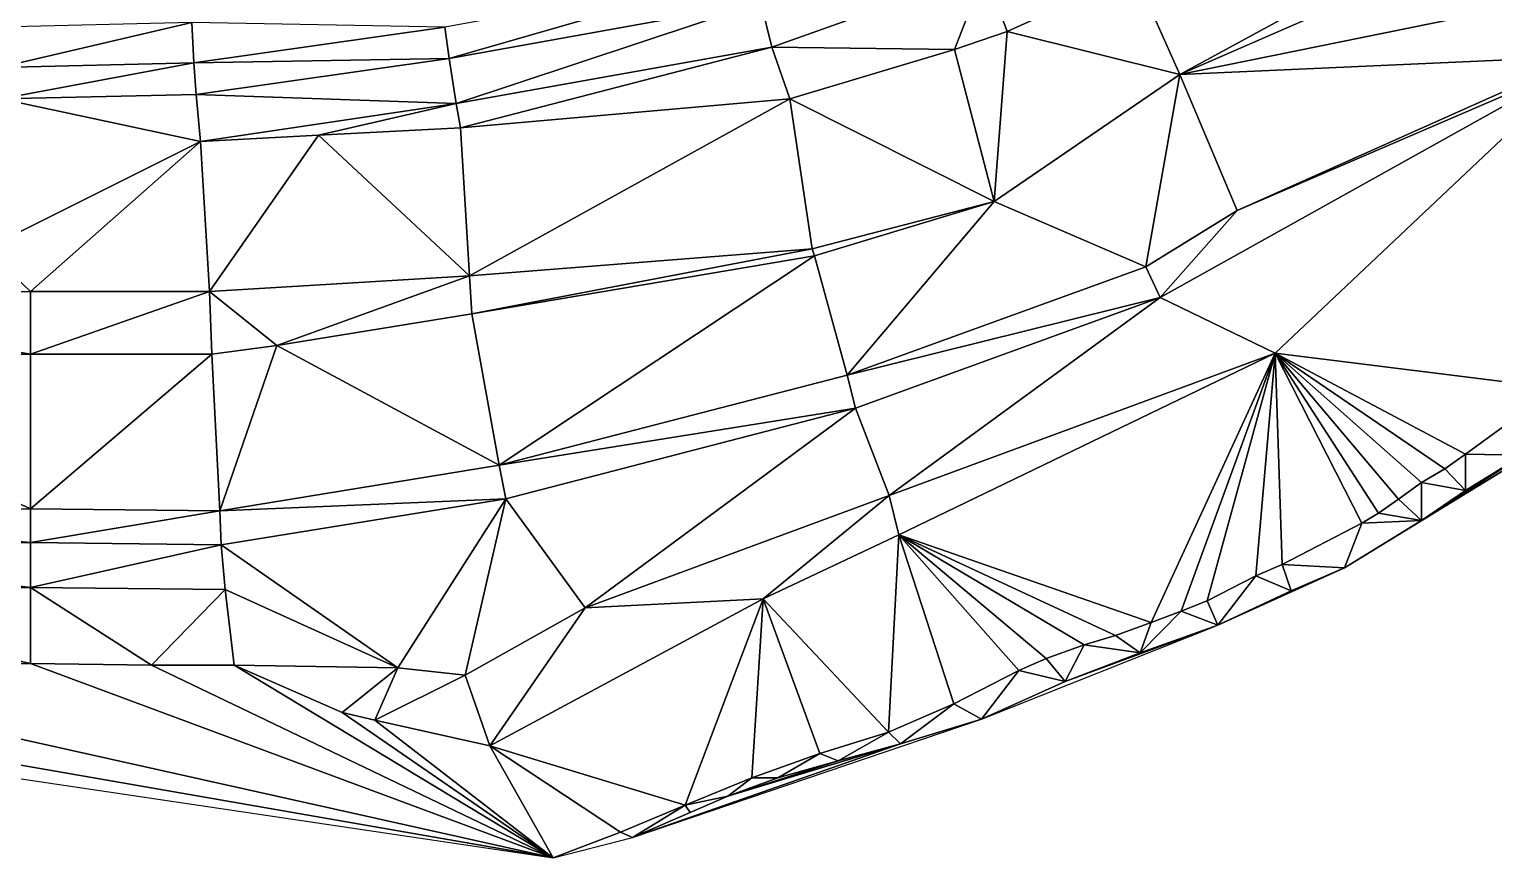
# Model space of a CAD drawing. Header units: millimetres. Extents: x 279405 to 280904, y 534349 to 535918.
# Drawn here: x 280201.2 to 280528.1, y 534349.2 to 534534 of the extents above; entities that cross this region are included whole.
import ezdxf

# ---------------------------------------------------------------- set-up
doc = ezdxf.new("R2010")
doc.units = ezdxf.units.MM
doc.layers.add('Карьер_конец_отработки', color=1, linetype='Continuous')

msp = doc.modelspace()

# ---------------------------------------------------------------- linework, layer by layer
at = {"layer": 'Карьер_конец_отработки', "color": 21, "true_color": 0xff914f}
for points in [[(280458.030751, 534523.905033, 77.999998), (280530.24706, 534563.234867, 77.999998), (280447.999989, 534546.500004, 77.999998), (280458.030751, 534523.905033, 77.999998)], [(280533.174062, 534556.757999, 84.57), (280530.24706, 534563.234867, 77.999998), (280458.030751, 534523.905033, 77.999998), (280533.174062, 534556.757999, 84.57)], [(280533.174062, 534556.757999, 84.57), (280458.030751, 534523.905033, 77.999998), (280585.999989, 534550.000004, 88), (280533.174062, 534556.757999, 84.57)], [(280547.83373, 534527.963993, 84.57), (280585.999989, 534550.000004, 88), (280458.030751, 534523.905033, 77.999998), (280547.83373, 534527.963993, 84.57)], [(280294.999989, 534527.500004, 63.999998), (280362.499989, 534547.000004, 51.999998), (280293.999989, 534534.500004, 51.999998), (280294.999989, 534527.500004, 63.999998)], [(280364.499989, 534540.000004, 63.999998), (280362.499989, 534547.000004, 51.999998), (280294.999989, 534527.500004, 63.999998), (280364.499989, 534540.000004, 63.999998)], [(280366.999989, 534530.000004, 63.999998), (280414.499989, 534547.000004, 63.999998), (280364.499989, 534540.000004, 63.999998), (280366.999989, 534530.000004, 63.999998)], [(280407.796987, 534529.539127, 77.999998), (280414.499989, 534547.000004, 63.999998), (280366.999989, 534530.000004, 63.999998), (280407.796987, 534529.539127, 77.999998)], [(280419.499989, 534533.500004, 77.999998), (280414.499989, 534547.000004, 63.999998), (280407.796987, 534529.539127, 77.999998), (280419.499989, 534533.500004, 77.999998)], [(280419.499989, 534533.500004, 77.999998), (280447.999989, 534546.500004, 77.999998), (280414.499989, 534547.000004, 63.999998), (280419.499989, 534533.500004, 77.999998)], [(280458.030751, 534523.905033, 77.999998), (280447.999989, 534546.500004, 77.999998), (280419.499989, 534533.500004, 77.999998), (280458.030751, 534523.905033, 77.999998)], [(280296.499989, 534517.500004, 63.999998), (280364.499989, 534540.000004, 63.999998), (280294.999989, 534527.500004, 63.999998), (280296.499989, 534517.500004, 63.999998)], [(280366.999989, 534530.000004, 63.999998), (280364.499989, 534540.000004, 63.999998), (280296.499989, 534517.500004, 63.999998), (280366.999989, 534530.000004, 63.999998)], [(280194.499989, 534525.500004, 51.999998), (280237.499989, 534535.500004, 51.999998), (280194.499989, 534534.500004, 51.999998), (280194.499989, 534525.500004, 51.999998)], [(280237.999989, 534526.500004, 51.999998), (280237.499989, 534535.500004, 51.999998), (280194.499989, 534525.500004, 51.999998), (280237.999989, 534526.500004, 51.999998)], [(280237.999989, 534526.500004, 51.999998), (280293.999989, 534534.500004, 51.999998), (280237.499989, 534535.500004, 51.999998), (280237.999989, 534526.500004, 51.999998)], [(280294.999989, 534527.500004, 63.999998), (280293.999989, 534534.500004, 51.999998), (280237.999989, 534526.500004, 51.999998), (280294.999989, 534527.500004, 63.999998)], [(280416.655812, 534495.581241, 77.999998), (280419.499989, 534533.500004, 77.999998), (280407.796987, 534529.539127, 77.999998), (280416.655812, 534495.581241, 77.999998)], [(280458.030751, 534523.905033, 77.999998), (280419.499989, 534533.500004, 77.999998), (280416.655812, 534495.581241, 77.999998), (280458.030751, 534523.905033, 77.999998)], [(280297.499989, 534512.000004, 68.81), (280366.999989, 534530.000004, 63.999998), (280296.499989, 534517.500004, 63.999998), (280297.499989, 534512.000004, 68.81)], [(280370.999989, 534518.500004, 74.749998), (280366.999989, 534530.000004, 63.999998), (280297.499989, 534512.000004, 68.81), (280370.999989, 534518.500004, 74.749998)], [(280370.999989, 534518.500004, 74.749998), (280407.796987, 534529.539127, 77.999998), (280366.999989, 534530.000004, 63.999998), (280370.999989, 534518.500004, 74.749998)], [(280416.655812, 534495.581241, 77.999998), (280407.796987, 534529.539127, 77.999998), (280370.999989, 534518.500004, 74.749998), (280416.655812, 534495.581241, 77.999998)], [(280470.854848, 534493.609012, 77.999998), (280547.83373, 534527.963993, 84.57), (280458.030751, 534523.905033, 77.999998), (280470.854848, 534493.609012, 77.999998)], [(280548.499989, 534527.000004, 88), (280547.83373, 534527.963993, 84.57), (280470.854848, 534493.609012, 77.999998), (280548.499989, 534527.000004, 88)], [(280194.999989, 534518.500004, 63.999998), (280237.999989, 534526.500004, 51.999998), (280194.499989, 534525.500004, 51.999998), (280194.999989, 534518.500004, 63.999998)], [(280238.499989, 534519.500004, 63.999998), (280237.999989, 534526.500004, 51.999998), (280194.999989, 534518.500004, 63.999998), (280238.499989, 534519.500004, 63.999998)], [(280238.499989, 534519.500004, 63.999998), (280294.999989, 534527.500004, 63.999998), (280237.999989, 534526.500004, 51.999998), (280238.499989, 534519.500004, 63.999998)], [(280296.499989, 534517.500004, 63.999998), (280294.999989, 534527.500004, 63.999998), (280238.499989, 534519.500004, 63.999998), (280296.499989, 534517.500004, 63.999998)], [(280479.34203, 534461.729313, 88), (280548.499989, 534527.000004, 88), (280453.659902, 534474.154361, 88), (280479.34203, 534461.729313, 88)], [(280548.499989, 534527.000004, 88), (280470.854848, 534493.609012, 77.999998), (280453.659902, 534474.154361, 88), (280548.499989, 534527.000004, 88)], [(280542.073964, 534453.941837, 87.107313), (280548.499989, 534527.000004, 88), (280479.34203, 534461.729313, 88), (280542.073964, 534453.941837, 87.107313)], [(280450.446401, 534481.041507, 77.999998), (280458.030751, 534523.905033, 77.999998), (280416.655812, 534495.581241, 77.999998), (280450.446401, 534481.041507, 77.999998)], [(280470.854848, 534493.609012, 77.999998), (280458.030751, 534523.905033, 77.999998), (280450.446401, 534481.041507, 77.999998), (280470.854848, 534493.609012, 77.999998)], [(280239.499989, 534509.000004, 63.999998), (280194.999989, 534518.500004, 63.999998), (280191.499989, 534485.000004, 63.999998), (280239.499989, 534509.000004, 63.999998)], [(280239.499989, 534509.000004, 63.999998), (280238.499989, 534519.500004, 63.999998), (280194.999989, 534518.500004, 63.999998), (280239.499989, 534509.000004, 63.999998)], [(280239.499989, 534509.000004, 63.999998), (280296.499989, 534517.500004, 63.999998), (280238.499989, 534519.500004, 63.999998), (280239.499989, 534509.000004, 63.999998)], [(280299.499989, 534479.000004, 68.81), (280370.999989, 534518.500004, 74.749998), (280297.499989, 534512.000004, 68.81), (280299.499989, 534479.000004, 68.81)], [(280375.999989, 534485.000004, 74.749998), (280370.999989, 534518.500004, 74.749998), (280299.499989, 534479.000004, 68.81), (280375.999989, 534485.000004, 74.749998)], [(280375.999989, 534485.000004, 74.749998), (280416.655812, 534495.581241, 77.999998), (280370.999989, 534518.500004, 74.749998), (280375.999989, 534485.000004, 74.749998)], [(280265.831838, 534510.362003, 66.183725), (280296.499989, 534517.500004, 63.999998), (280239.499989, 534509.000004, 63.999998), (280265.831838, 534510.362003, 66.183725)], [(280297.499989, 534512.000004, 68.81), (280296.499989, 534517.500004, 63.999998), (280265.831838, 534510.362003, 66.183725), (280297.499989, 534512.000004, 68.81)], [(280299.499989, 534479.000004, 68.81), (280297.499989, 534512.000004, 68.81), (280265.831838, 534510.362003, 66.183725), (280299.499989, 534479.000004, 68.81)], [(280201.499989, 534475.500004, 63.999998), (280239.499989, 534509.000004, 63.999998), (280191.499989, 534485.000004, 63.999998), (280201.499989, 534475.500004, 63.999998)], [(280241.499989, 534475.500004, 63.999998), (280239.499989, 534509.000004, 63.999998), (280201.499989, 534475.500004, 63.999998), (280241.499989, 534475.500004, 63.999998)], [(280241.499989, 534475.500004, 63.999998), (280265.831838, 534510.362003, 66.183725), (280239.499989, 534509.000004, 63.999998), (280241.499989, 534475.500004, 63.999998)], [(280299.499989, 534479.000004, 68.81), (280265.831838, 534510.362003, 66.183725), (280241.499989, 534475.500004, 63.999998), (280299.499989, 534479.000004, 68.81)], [(280376.499989, 534483.500004, 77.999998), (280416.655812, 534495.581241, 77.999998), (280375.999989, 534485.000004, 74.749998), (280376.499989, 534483.500004, 77.999998)], [(280383.785024, 534456.860904, 77.999998), (280416.655812, 534495.581241, 77.999998), (280376.499989, 534483.500004, 77.999998), (280383.785024, 534456.860904, 77.999998)], [(280450.446401, 534481.041507, 77.999998), (280416.655812, 534495.581241, 77.999998), (280383.785024, 534456.860904, 77.999998), (280450.446401, 534481.041507, 77.999998)], [(280453.659902, 534474.154361, 88), (280470.854848, 534493.609012, 77.999998), (280450.446401, 534481.041507, 77.999998), (280453.659902, 534474.154361, 88)], [(280611.899159, 534485.533695, 99.492625), (280511.985585, 534424.434696, 100.405504), (280494.844228, 534413.851505, 100.095181), (280611.899159, 534485.533695, 99.492625)], [(280611.899159, 534485.533695, 99.492625), (280534.647206, 534438.967533, 100.371504), (280511.985585, 534424.434696, 100.405504), (280611.899159, 534485.533695, 99.492625)], [(280201.499989, 534475.500004, 63.999998), (280191.499989, 534485.000004, 63.999998), (280131.499989, 534473.500004, 63.999998), (280201.499989, 534475.500004, 63.999998)], [(280299.999989, 534470.500004, 77.999998), (280375.999989, 534485.000004, 74.749998), (280299.499989, 534479.000004, 68.81), (280299.999989, 534470.500004, 77.999998)], [(280376.499989, 534483.500004, 77.999998), (280375.999989, 534485.000004, 74.749998), (280299.999989, 534470.500004, 77.999998), (280376.499989, 534483.500004, 77.999998)], [(280306.142384, 534436.73566, 77.999998), (280376.499989, 534483.500004, 77.999998), (280299.999989, 534470.500004, 77.999998), (280306.142384, 534436.73566, 77.999998)], [(280383.785024, 534456.860904, 77.999998), (280376.499989, 534483.500004, 77.999998), (280306.142384, 534436.73566, 77.999998), (280383.785024, 534456.860904, 77.999998)], [(280256.499989, 534463.500004, 77.999998), (280299.499989, 534479.000004, 68.81), (280241.499989, 534475.500004, 63.999998), (280256.499989, 534463.500004, 77.999998)], [(280299.999989, 534470.500004, 77.999998), (280299.499989, 534479.000004, 68.81), (280256.499989, 534463.500004, 77.999998), (280299.999989, 534470.500004, 77.999998)], [(280453.659902, 534474.154361, 88), (280450.446401, 534481.041507, 77.999998), (280383.785024, 534456.860904, 77.999998), (280453.659902, 534474.154361, 88)], [(280201.499989, 534461.500004, 77.999998), (280201.499989, 534475.500004, 63.999998), (280131.499989, 534473.500004, 63.999998), (280201.499989, 534461.500004, 77.999998)], [(280241.999989, 534461.500004, 77.999998), (280241.499989, 534475.500004, 63.999998), (280201.499989, 534461.500004, 77.999998), (280241.999989, 534461.500004, 77.999998)], [(280241.499989, 534475.500004, 63.999998), (280201.499989, 534475.500004, 63.999998), (280201.499989, 534461.500004, 77.999998), (280241.499989, 534475.500004, 63.999998)], [(280241.999989, 534461.500004, 77.999998), (280256.499989, 534463.500004, 77.999998), (280241.499989, 534475.500004, 63.999998), (280241.999989, 534461.500004, 77.999998)], [(280201.499989, 534461.500004, 77.999998), (280131.499989, 534473.500004, 63.999998), (280131.499989, 534459.500004, 77.999998), (280201.499989, 534461.500004, 77.999998)], [(280385.690724, 534449.503727, 88), (280453.659902, 534474.154361, 88), (280383.785024, 534456.860904, 77.999998), (280385.690724, 534449.503727, 88)], [(280393.152028, 534430.007999, 88), (280453.659902, 534474.154361, 88), (280385.690724, 534449.503727, 88), (280393.152028, 534430.007999, 88)], [(280479.339101, 534461.72797, 88), (280453.659902, 534474.154361, 88), (280393.152028, 534430.007999, 88), (280479.339101, 534461.72797, 88)], [(280479.339101, 534461.72797, 88), (280479.34203, 534461.729313, 88), (280453.659902, 534474.154361, 88), (280479.339101, 534461.72797, 88)], [(280306.142384, 534436.73566, 77.999998), (280299.999989, 534470.500004, 77.999998), (280256.499989, 534463.500004, 77.999998), (280306.142384, 534436.73566, 77.999998)], [(280243.811147, 534426.551822, 77.999998), (280256.499989, 534463.500004, 77.999998), (280241.999989, 534461.500004, 77.999998), (280243.811147, 534426.551822, 77.999998)], [(280306.142384, 534436.73566, 77.999998), (280256.499989, 534463.500004, 77.999998), (280243.811147, 534426.551822, 77.999998), (280306.142384, 534436.73566, 77.999998)], [(280201.499989, 534427.000004, 77.999998), (280201.499989, 534461.500004, 77.999998), (280131.499989, 534459.500004, 77.999998), (280201.499989, 534427.000004, 77.999998)], [(280131.499989, 534425.599979, 77.999998), (280201.499989, 534427.000004, 77.999998), (280131.499989, 534459.500004, 77.999998), (280131.499989, 534425.599979, 77.999998)], [(280201.499989, 534427.000004, 77.999998), (280241.999989, 534461.500004, 77.999998), (280201.499989, 534461.500004, 77.999998), (280201.499989, 534427.000004, 77.999998)], [(280243.811147, 534426.551822, 77.999998), (280241.999989, 534461.500004, 77.999998), (280201.499989, 534427.000004, 77.999998), (280243.811147, 534426.551822, 77.999998)], [(280395.347768, 534421.195682, 95.614904), (280479.339101, 534461.72797, 88), (280393.152028, 534430.007999, 88), (280395.347768, 534421.195682, 95.614904)], [(280451.688954, 534401.644718, 92.645411), (280479.339101, 534461.72797, 88), (280395.347768, 534421.195682, 95.614904), (280451.688954, 534401.644718, 92.645411)], [(280458.348866, 534404.222233, 91.948301), (280479.339101, 534461.72797, 88), (280451.688954, 534401.644718, 92.645411), (280458.348866, 534404.222233, 91.948301)], [(280464.16747, 534406.476139, 91.358488), (280479.339101, 534461.72797, 88), (280458.348866, 534404.222233, 91.948301), (280464.16747, 534406.476139, 91.358488)], [(280475.051503, 534412.045109, 91.095503), (280479.339101, 534461.72797, 88), (280464.16747, 534406.476139, 91.358488), (280475.051503, 534412.045109, 91.095503)], [(280480.924184, 534414.597538, 90.821804), (280479.339101, 534461.72797, 88), (280475.051503, 534412.045109, 91.095503), (280480.924184, 534414.597538, 90.821804)], [(280479.34203, 534461.729007, 88), (280479.34203, 534461.729313, 88), (280479.339101, 534461.72797, 88), (280479.34203, 534461.729007, 88)], [(280498.676625, 534423.798526, 88), (280479.34203, 534461.729007, 88), (280479.339101, 534461.72797, 88), (280498.676625, 534423.798526, 88)], [(280480.924184, 534414.597538, 90.821804), (280498.676625, 534423.798526, 88), (280479.339101, 534461.72797, 88), (280480.924184, 534414.597538, 90.821804)], [(280521.817983, 534439.233829, 88), (280479.34203, 534461.729313, 88), (280479.34203, 534461.729007, 88), (280521.817983, 534439.233829, 88)], [(280521.817983, 534439.233829, 88), (280542.073964, 534453.941837, 87.107313), (280479.34203, 534461.729313, 88), (280521.817983, 534439.233829, 88)], [(280498.676625, 534423.798526, 88), (280502.422719, 534426.086796, 88), (280479.34203, 534461.729007, 88), (280498.676625, 534423.798526, 88)], [(280502.422719, 534426.086796, 88), (280506.889394, 534429.148258, 88), (280479.34203, 534461.729007, 88), (280502.422719, 534426.086796, 88)], [(280506.889394, 534429.148258, 88), (280511.976064, 534432.911564, 88), (280479.34203, 534461.729007, 88), (280506.889394, 534429.148258, 88)], [(280511.976064, 534432.911564, 88), (280517.176259, 534435.94495, 88), (280479.34203, 534461.729007, 88), (280511.976064, 534432.911564, 88)], [(280517.176259, 534435.94495, 88), (280521.817983, 534439.233829, 88), (280479.34203, 534461.729007, 88), (280517.176259, 534435.94495, 88)], [(280385.690724, 534449.503727, 88), (280383.785024, 534456.860904, 77.999998), (280306.142384, 534436.73566, 77.999998), (280385.690724, 534449.503727, 88)], [(280534.647206, 534438.967533, 100.371504), (280542.073964, 534453.941837, 87.107313), (280521.817983, 534439.233829, 88), (280534.647206, 534438.967533, 100.371504)], [(280307.599538, 534429.276615, 88), (280385.690724, 534449.503727, 88), (280306.142384, 534436.73566, 77.999998), (280307.599538, 534429.276615, 88)], [(280325.325002, 534404.955021, 88), (280385.690724, 534449.503727, 88), (280307.599538, 534429.276615, 88), (280325.325002, 534404.955021, 88)], [(280393.152028, 534430.007999, 88), (280385.690724, 534449.503727, 88), (280325.325002, 534404.955021, 88), (280393.152028, 534430.007999, 88)], [(280307.599538, 534429.276615, 88), (280306.142384, 534436.73566, 77.999998), (280243.811147, 534426.551822, 77.999998), (280307.599538, 534429.276615, 88)], [(280534.647206, 534438.967533, 100.371504), (280521.791493, 534431.088932, 100.418774), (280511.985585, 534424.434696, 100.405504), (280534.647206, 534438.967533, 100.371504)], [(280521.791493, 534431.088932, 100.418774), (280521.817983, 534439.233829, 88), (280517.176259, 534435.94495, 88), (280521.791493, 534431.088932, 100.418774)], [(280534.647206, 534438.967533, 100.371504), (280521.817983, 534439.233829, 88), (280521.791493, 534431.088932, 100.418774), (280534.647206, 534438.967533, 100.371504)], [(280511.985585, 534424.434696, 100.405504), (280511.976064, 534432.911564, 88), (280506.889394, 534429.148258, 88), (280511.985585, 534424.434696, 100.405504)], [(280521.791493, 534431.088932, 100.418774), (280517.176259, 534435.94495, 88), (280511.976064, 534432.911564, 88), (280521.791493, 534431.088932, 100.418774)], [(280521.791493, 534431.088932, 100.418774), (280511.976064, 534432.911564, 88), (280511.985585, 534424.434696, 100.405504), (280521.791493, 534431.088932, 100.418774)], [(280365.024342, 534406.971622, 98.4), (280393.152028, 534430.007999, 88), (280325.325002, 534404.955021, 88), (280365.024342, 534406.971622, 98.4)], [(280395.347768, 534421.195682, 95.614904), (280393.152028, 534430.007999, 88), (280365.024342, 534406.971622, 98.4), (280395.347768, 534421.195682, 95.614904)], [(280201.499989, 534419.500004, 88), (280201.499989, 534427.000004, 77.999998), (280131.499989, 534425.599979, 77.999998), (280201.499989, 534419.500004, 88)], [(280243.811147, 534426.551822, 77.999998), (280201.499989, 534427.000004, 77.999998), (280201.499989, 534419.500004, 88), (280243.811147, 534426.551822, 77.999998)], [(280244.063161, 534418.955997, 88), (280243.811147, 534426.551822, 77.999998), (280201.499989, 534419.500004, 88), (280244.063161, 534418.955997, 88)], [(280244.063161, 534418.955997, 88), (280307.599538, 534429.276615, 88), (280243.811147, 534426.551822, 77.999998), (280244.063161, 534418.955997, 88)], [(280283.499989, 534391.560978, 88), (280307.599538, 534429.276615, 88), (280244.063161, 534418.955997, 88), (280283.499989, 534391.560978, 88)], [(280298.509999, 534389.877018, 88), (280307.599538, 534429.276615, 88), (280283.499989, 534391.560978, 88), (280298.509999, 534389.877018, 88)], [(280325.325002, 534404.955021, 88), (280307.599538, 534429.276615, 88), (280298.509999, 534389.877018, 88), (280325.325002, 534404.955021, 88)], [(280511.985585, 534424.434696, 100.405504), (280506.889394, 534429.148258, 88), (280502.422719, 534426.086796, 88), (280511.985585, 534424.434696, 100.405504)], [(280201.499989, 534419.500004, 88), (280131.499989, 534425.599979, 77.999998), (280131.499989, 534418.000004, 88), (280201.499989, 534419.500004, 88)], [(280494.844228, 534413.851505, 100.095181), (280498.676625, 534423.798526, 88), (280480.924184, 534414.597538, 90.821804), (280494.844228, 534413.851505, 100.095181)], [(280511.985585, 534424.434696, 100.405504), (280498.676625, 534423.798526, 88), (280494.844228, 534413.851505, 100.095181), (280511.985585, 534424.434696, 100.405504)], [(280511.985585, 534424.434696, 100.405504), (280502.422719, 534426.086796, 88), (280498.676625, 534423.798526, 88), (280511.985585, 534424.434696, 100.405504)], [(280393.00707, 534377.20087, 101.982337), (280395.347768, 534421.195682, 95.614904), (280365.024342, 534406.971622, 98.4), (280393.00707, 534377.20087, 101.982337)], [(280407.636281, 534383.525821, 100.971542), (280395.347768, 534421.195682, 95.614904), (280393.00707, 534377.20087, 101.982337), (280407.636281, 534383.525821, 100.971542)], [(280407.636281, 534383.525821, 100.971542), (280422.159596, 534390.953617, 95.162146), (280395.347768, 534421.195682, 95.614904), (280407.636281, 534383.525821, 100.971542)], [(280422.159596, 534390.953617, 95.162146), (280428.205068, 534393.644596, 94.820664), (280395.347768, 534421.195682, 95.614904), (280422.159596, 534390.953617, 95.162146)], [(280428.205068, 534393.644596, 94.820664), (280436.682363, 534396.649051, 93.889828), (280395.347768, 534421.195682, 95.614904), (280428.205068, 534393.644596, 94.820664)], [(280436.682363, 534396.649051, 93.889828), (280443.6704, 534398.72388, 93.0581), (280395.347768, 534421.195682, 95.614904), (280436.682363, 534396.649051, 93.889828)], [(280443.6704, 534398.72388, 93.0581), (280451.688954, 534401.644718, 92.645411), (280395.347768, 534421.195682, 95.614904), (280443.6704, 534398.72388, 93.0581)], [(280201.499989, 534409.500004, 88), (280201.499989, 534419.500004, 88), (280131.499989, 534418.000004, 88), (280201.499989, 534409.500004, 88)], [(280131.499989, 534408.000004, 88), (280201.499989, 534409.500004, 88), (280131.499989, 534418.000004, 88), (280131.499989, 534408.000004, 88)], [(280201.499989, 534409.500004, 88), (280244.063161, 534418.955997, 88), (280201.499989, 534419.500004, 88), (280201.499989, 534409.500004, 88)], [(280244.999989, 534409.000004, 88), (280244.063161, 534418.955997, 88), (280201.499989, 534409.500004, 88), (280244.999989, 534409.000004, 88)], [(280244.999989, 534409.000004, 88), (280283.499989, 534391.560978, 88), (280244.063161, 534418.955997, 88), (280244.999989, 534409.000004, 88)], [(280494.844228, 534413.851505, 100.095181), (280482.905263, 534408.752567, 100.02602), (280466.544789, 534401.07996, 100.771164), (280494.844228, 534413.851505, 100.095181)], [(280482.905263, 534408.752567, 100.02602), (280480.924184, 534414.597538, 90.821804), (280475.051503, 534412.045109, 91.095503), (280482.905263, 534408.752567, 100.02602)], [(280482.905263, 534408.752567, 100.02602), (280494.844228, 534413.851505, 100.095181), (280480.924184, 534414.597538, 90.821804), (280482.905263, 534408.752567, 100.02602)], [(280466.544789, 534401.07996, 100.771164), (280475.051503, 534412.045109, 91.095503), (280464.16747, 534406.476139, 91.358488), (280466.544789, 534401.07996, 100.771164)], [(280482.905263, 534408.752567, 100.02602), (280475.051503, 534412.045109, 91.095503), (280466.544789, 534401.07996, 100.771164), (280482.905263, 534408.752567, 100.02602)], [(280201.494557, 534392.528934, 104.97), (280131.499989, 534408.000004, 88), (280130.992116, 534390.866581, 105.14), (280201.494557, 534392.528934, 104.97)], [(280201.494557, 534392.528934, 104.97), (280201.499989, 534409.500004, 88), (280131.499989, 534408.000004, 88), (280201.494557, 534392.528934, 104.97)], [(280228.491078, 534392.170658, 105.02), (280201.499989, 534409.500004, 88), (280201.494557, 534392.528934, 104.97), (280228.491078, 534392.170658, 105.02)], [(280228.491078, 534392.170658, 105.02), (280244.999989, 534409.000004, 88), (280201.499989, 534409.500004, 88), (280228.491078, 534392.170658, 105.02)], [(280246.979604, 534392.125919, 105.02), (280244.999989, 534409.000004, 88), (280228.491078, 534392.170658, 105.02), (280246.979604, 534392.125919, 105.02)], [(280246.979604, 534392.125919, 105.02), (280283.499989, 534391.560978, 88), (280244.999989, 534409.000004, 88), (280246.979604, 534392.125919, 105.02)], [(280347.628591, 534360.906864, 102.561409), (280365.024342, 534406.971622, 98.4), (280304.071889, 534374.136844, 104), (280347.628591, 534360.906864, 102.561409)], [(280365.024342, 534406.971622, 98.4), (280325.325002, 534404.955021, 88), (280304.071889, 534374.136844, 104), (280365.024342, 534406.971622, 98.4)], [(280362.519338, 534366.974979, 102.090164), (280365.024342, 534406.971622, 98.4), (280347.628591, 534360.906864, 102.561409), (280362.519338, 534366.974979, 102.090164)], [(280377.726857, 534372.418583, 102.031946), (280365.024342, 534406.971622, 98.4), (280362.519338, 534366.974979, 102.090164), (280377.726857, 534372.418583, 102.031946)], [(280377.726857, 534372.418583, 102.031946), (280393.00707, 534377.20087, 101.982337), (280365.024342, 534406.971622, 98.4), (280377.726857, 534372.418583, 102.031946)], [(280304.071889, 534374.136844, 104), (280325.325002, 534404.955021, 88), (280298.509999, 534389.877018, 88), (280304.071889, 534374.136844, 104)], [(280458.348866, 534404.222233, 91.948301), (280451.688954, 534401.644718, 92.645411), (280449.20934, 534394.861637, 100.139271), (280458.348866, 534404.222233, 91.948301)], [(280466.544789, 534401.07996, 100.771164), (280458.348866, 534404.222233, 91.948301), (280449.20934, 534394.861637, 100.139271), (280466.544789, 534401.07996, 100.771164)], [(280466.544789, 534401.07996, 100.771164), (280464.16747, 534406.476139, 91.358488), (280458.348866, 534404.222233, 91.948301), (280466.544789, 534401.07996, 100.771164)], [(280413.785024, 534380.084354, 100.624238), (280466.544789, 534401.07996, 100.771164), (280432.450429, 534388.53223, 100.9107), (280413.785024, 534380.084354, 100.624238)], [(280449.20934, 534394.861637, 100.139271), (280432.450429, 534388.53223, 100.9107), (280466.544789, 534401.07996, 100.771164), (280449.20934, 534394.861637, 100.139271)], [(280449.20934, 534394.861637, 100.139271), (280451.688954, 534401.644718, 92.645411), (280443.6704, 534398.72388, 93.0581), (280449.20934, 534394.861637, 100.139271)], [(280449.20934, 534394.861637, 100.139271), (280443.6704, 534398.72388, 93.0581), (280436.682363, 534396.649051, 93.889828), (280449.20934, 534394.861637, 100.139271)], [(280432.450429, 534388.53223, 100.9107), (280428.205068, 534393.644596, 94.820664), (280422.159596, 534390.953617, 95.162146), (280432.450429, 534388.53223, 100.9107)], [(280432.450429, 534388.53223, 100.9107), (280436.682363, 534396.649051, 93.889828), (280428.205068, 534393.644596, 94.820664), (280432.450429, 534388.53223, 100.9107)], [(280449.20934, 534394.861637, 100.139271), (280436.682363, 534396.649051, 93.889828), (280432.450429, 534388.53223, 100.9107), (280449.20934, 534394.861637, 100.139271)], [(280318.158315, 534349.181644, 103.388314), (280080.53893, 534390.489933, 107.5), (280034.535939, 534391.223026, 107.48), (280318.158315, 534349.181644, 103.388314)], [(280318.158315, 534349.181644, 103.388314), (280130.992116, 534390.866581, 105.14), (280080.53893, 534390.489933, 107.5), (280318.158315, 534349.181644, 103.388314)], [(280318.158315, 534349.181644, 103.388314), (280201.494557, 534392.528934, 104.97), (280130.992116, 534390.866581, 105.14), (280318.158315, 534349.181644, 103.388314)], [(280318.158315, 534349.181644, 103.388314), (280228.491078, 534392.170658, 105.02), (280201.494557, 534392.528934, 104.97), (280318.158315, 534349.181644, 103.388314)], [(280228.491078, 534392.170658, 105.02), (280318.158315, 534349.181644, 103.388314), (280246.979604, 534392.125919, 105.02), (280228.491078, 534392.170658, 105.02)], [(280271.0985, 534381.607242, 104.915279), (280246.979604, 534392.125919, 105.02), (280318.158315, 534349.181644, 103.388314), (280271.0985, 534381.607242, 104.915279)], [(280271.0985, 534381.607242, 104.915279), (280283.499989, 534391.560978, 88), (280246.979604, 534392.125919, 105.02), (280271.0985, 534381.607242, 104.915279)], [(280278.401845, 534379.872928, 104.721458), (280283.499989, 534391.560978, 88), (280271.0985, 534381.607242, 104.915279), (280278.401845, 534379.872928, 104.721458)], [(280298.509999, 534389.877018, 88), (280283.499989, 534391.560978, 88), (280278.401845, 534379.872928, 104.721458), (280298.509999, 534389.877018, 88)], [(280413.785024, 534380.084354, 100.624238), (280422.159596, 534390.953617, 95.162146), (280407.636281, 534383.525821, 100.971542), (280413.785024, 534380.084354, 100.624238)], [(280432.450429, 534388.53223, 100.9107), (280422.159596, 534390.953617, 95.162146), (280413.785024, 534380.084354, 100.624238), (280432.450429, 534388.53223, 100.9107)], [(280304.071889, 534374.136844, 104), (280298.509999, 534389.877018, 88), (280278.401845, 534379.872928, 104.721458), (280304.071889, 534374.136844, 104)], [(280318.158315, 534349.181644, 103.388314), (280278.401845, 534379.872928, 104.721458), (280271.0985, 534381.607242, 104.915279), (280318.158315, 534349.181644, 103.388314)], [(280395.707936, 534374.569645, 101.970128), (280407.636281, 534383.525821, 100.971542), (280393.00707, 534377.20087, 101.982337), (280395.707936, 534374.569645, 101.970128)], [(280413.785024, 534380.084354, 100.624238), (280407.636281, 534383.525821, 100.971542), (280395.707936, 534374.569645, 101.970128), (280413.785024, 534380.084354, 100.624238)], [(280318.158315, 534349.181644, 103.388314), (280304.071889, 534374.136844, 104), (280278.401845, 534379.872928, 104.721458), (280318.158315, 534349.181644, 103.388314)], [(280413.785024, 534380.084354, 100.624238), (280395.707936, 534374.569645, 101.970128), (280335.898671, 534353.67725, 102.792883), (280413.785024, 534380.084354, 100.624238)], [(280318.158315, 534349.181644, 103.388314), (280333.182363, 534354.903141, 102.868754), (280304.071889, 534374.136844, 104), (280318.158315, 534349.181644, 103.388314)], [(280333.182363, 534354.903141, 102.868754), (280347.628591, 534360.906864, 102.561409), (280304.071889, 534374.136844, 104), (280333.182363, 534354.903141, 102.868754)], [(280335.898671, 534353.67725, 102.792883), (280395.707936, 534374.569645, 101.970128), (280357.169972, 534362.94495, 102.26334), (280335.898671, 534353.67725, 102.792883)], [(280381.82964, 534370.812687, 102.061581), (280357.169972, 534362.94495, 102.26334), (280395.707936, 534374.569645, 101.970128), (280381.82964, 534370.812687, 102.061581)], [(280381.82964, 534370.812687, 102.061581), (280393.00707, 534377.20087, 101.982337), (280377.726857, 534372.418583, 102.031946), (280381.82964, 534370.812687, 102.061581)], [(280395.707936, 534374.569645, 101.970128), (280393.00707, 534377.20087, 101.982337), (280381.82964, 534370.812687, 102.061581), (280395.707936, 534374.569645, 101.970128)], [(280381.82964, 534370.812687, 102.061581), (280368.294118, 534367.028385, 101.943218), (280357.169972, 534362.94495, 102.26334), (280381.82964, 534370.812687, 102.061581)], [(280368.294118, 534367.028385, 101.943218), (280377.726857, 534372.418583, 102.031946), (280362.519338, 534366.974979, 102.090164), (280368.294118, 534367.028385, 101.943218)], [(280381.82964, 534370.812687, 102.061581), (280377.726857, 534372.418583, 102.031946), (280368.294118, 534367.028385, 101.943218), (280381.82964, 534370.812687, 102.061581)], [(280357.169972, 534362.94495, 102.26334), (280362.519338, 534366.974979, 102.090164), (280347.628591, 534360.906864, 102.561409), (280357.169972, 534362.94495, 102.26334)], [(280368.294118, 534367.028385, 101.943218), (280362.519338, 534366.974979, 102.090164), (280357.169972, 534362.94495, 102.26334), (280368.294118, 534367.028385, 101.943218)], [(280348.769826, 534359.294254, 102.554605), (280335.898671, 534353.67725, 102.792883), (280357.169972, 534362.94495, 102.26334), (280348.769826, 534359.294254, 102.554605)], [(280348.769826, 534359.294254, 102.554605), (280357.169972, 534362.94495, 102.26334), (280347.628591, 534360.906864, 102.561409), (280348.769826, 534359.294254, 102.554605)], [(280335.898671, 534353.67725, 102.792883), (280347.628591, 534360.906864, 102.561409), (280333.182363, 534354.903141, 102.868754), (280335.898671, 534353.67725, 102.792883)], [(280348.769826, 534359.294254, 102.554605), (280347.628591, 534360.906864, 102.561409), (280335.898671, 534353.67725, 102.792883), (280348.769826, 534359.294254, 102.554605)], [(280335.898671, 534353.67725, 102.792883), (280333.182363, 534354.903141, 102.868754), (280318.158315, 534349.181644, 103.388314), (280335.898671, 534353.67725, 102.792883)]]:
    msp.add_3dface(points, dxfattribs=at)

doc.saveas('drawing.dxf')
